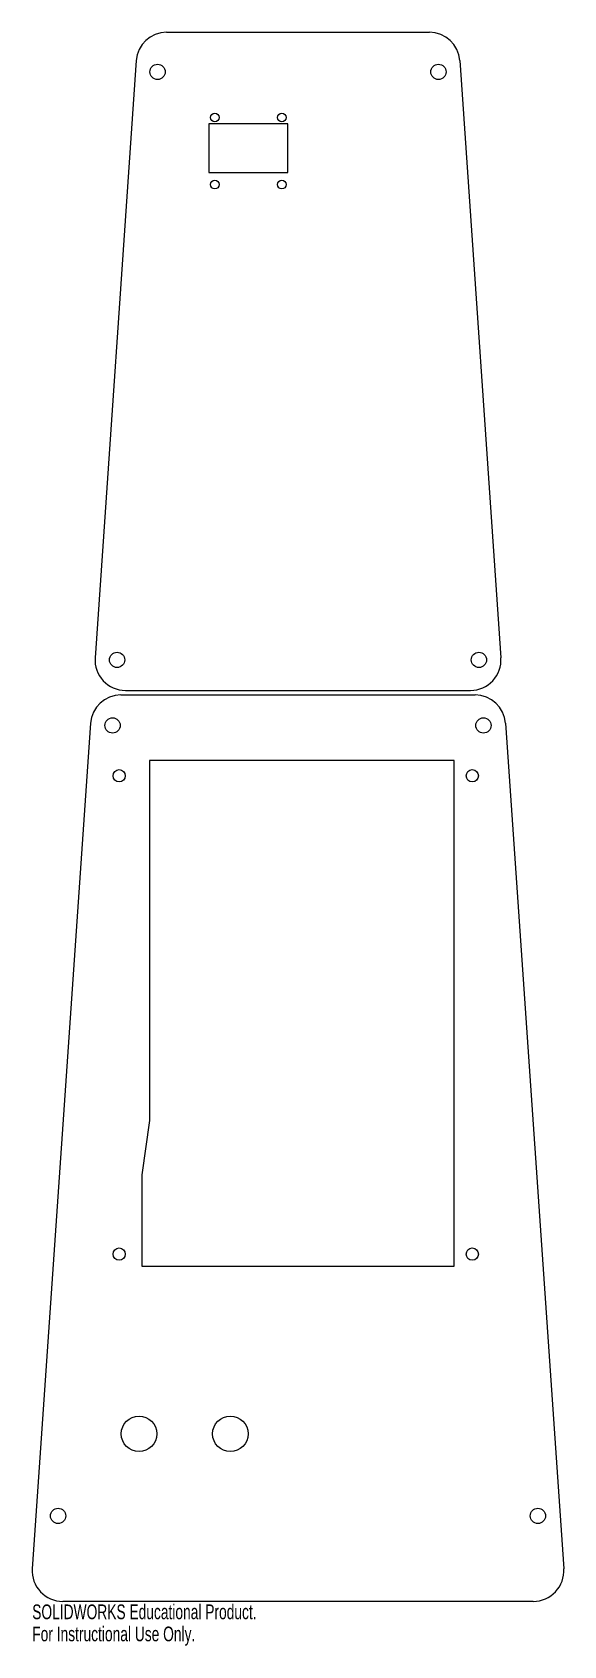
# Model space of a CAD drawing. Header units: millimetres. Extents: x -87 to 87, y -15 to 515.
import ezdxf

# ---------------------------------------------------------------- set-up
doc = ezdxf.new("R2010")
doc.units = ezdxf.units.MM
doc.styles.add('SLDTEXTSTYLE0', font='TXT', dxfattribs={"width": 0.7})

msp = doc.modelspace()

# ---------------------------------------------------------------- linework, layer by layer
at = {"color": 7, "linetype": 'Continuous', "lineweight": 25}
for p, q in [((-43.17, 515), (43.17, 515)), ((-53.14, 505.69), (-66.65, 309.69)), ((53.14, 505.69), (66.65, 309.69)), ((-3.3, 485), (-29.3, 485)), ((-29.3, 485), (-29.3, 469)), ((-3.3, 469), (-3.3, 485)), ((-29.3, 469), (-3.3, 469)), ((-58.16, 297.5), (58.16, 297.5)), ((-56.68, 299), (56.68, 299)), ((-68.13, 288.19), (-87.26, 10.69)), ((68.13, 288.19), (87.26, 10.69)), ((51.25, 275.98), (-48.75, 275.98)), ((-48.75, 275.98), (-48.75, 157.79)), ((51.25, 110), (51.25, 275.98)), ((-48.75, 157.79), (-51.25, 140)), ((-51.25, 140), (-51.25, 110)), ((-51.25, 110), (51.25, 110)), ((77.29, 0), (-77.29, 0))]:
    msp.add_line(p, q, dxfattribs=at)
for centre, radius in [((-46.13, 502), 2.5), ((46.13, 502), 2.5), ((-27.3, 487), 1.43), ((-5.3, 487), 1.43), ((-27.3, 465), 1.43), ((-5.3, 465), 1.43), ((-59.43, 309), 2.5), ((59.43, 309), 2.5), ((-60.91, 287.5), 2.5), ((60.91, 287.5), 2.5), ((-58.75, 270.98), 2), ((57.25, 270.98), 2), ((-58.75, 113.98), 2), ((57.25, 113.98), 2), ((-52.21, 55), 5.83), ((-22.21, 55), 5.83), ((-78.8, 28.05), 2.5), ((78.8, 28.05), 2.5)]:
    msp.add_circle(centre, radius, dxfattribs=at)
for centre, start, end in [((-43.17, 505), 90, 176.0567), ((43.17, 505), 3.9433, 90), ((-56.68, 309), 176.0567, 270), ((56.68, 309), 270, 3.9433), ((-58.16, 287.5), 90, 176.0567), ((58.16, 287.5), 3.9433, 90), ((-77.29, 10), 176.0567, 270), ((77.29, 10), 270, 3.9433)]:
    msp.add_arc(centre, 10, start, end, dxfattribs=at)

# ---------------------------------------------------------------- texts
at = {"color": 7, "linetype": 'Continuous', "char_height": 4.8336, "attachment_point": 1, "style": 'SLDTEXTSTYLE0'}
for s, insert in [('SOLIDWORKS Educational Product.', (-87.29, -1.02)), ('For Instructional Use Only.', (-87.29, -8.27))]:
    msp.add_mtext(s, dxfattribs=dict(at, insert=insert))

doc.saveas('drawing.dxf')
